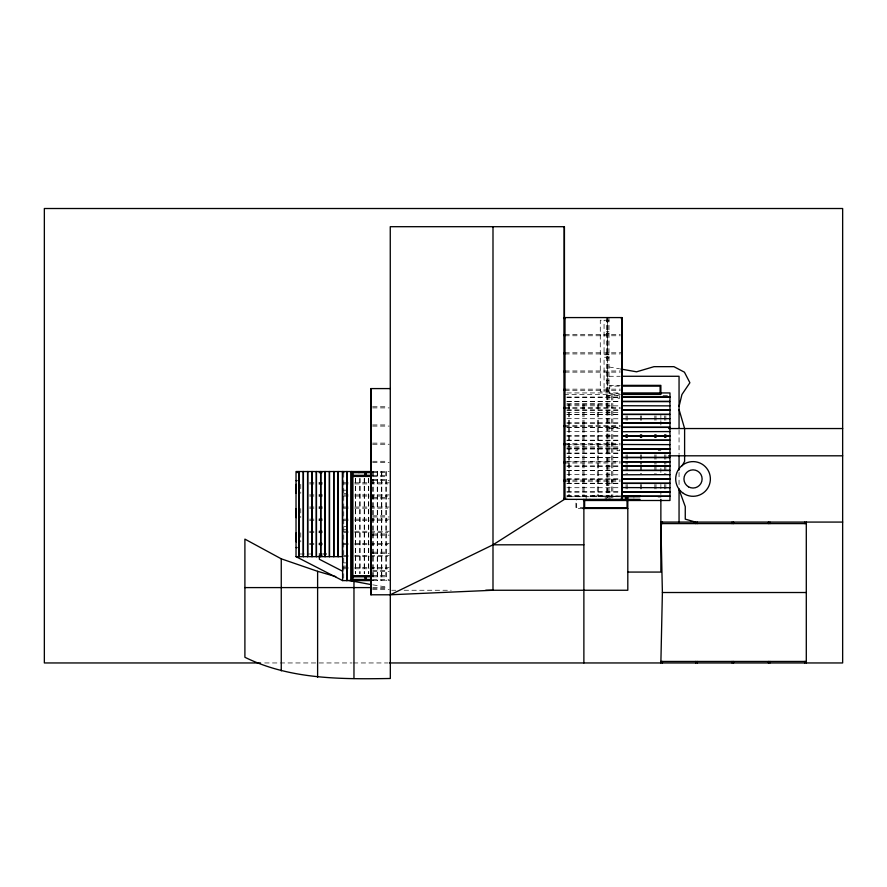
<?xml version="1.0" encoding="UTF-8"?>
<svg xmlns="http://www.w3.org/2000/svg" width="887" height="887" viewBox="0 0 887 887"><rect width="100%" height="100%" fill="white"/><g stroke="black" fill="none" stroke-linecap="round" stroke-linejoin="round"><path stroke-width="0.67" stroke-dasharray="4.43 3.33" d="M608.992 320.229L600.277 320.229L600.277 391.81L608.992 391.81M606.342 320.983L608.992 320.983M606.342 331.505L608.992 331.505M606.342 333.102L608.992 333.102M564.897 334.621L619.869 334.621M564.897 335.763L619.869 335.763M564.897 352.804L621.222 352.804M564.897 353.935L619.869 353.935M606.342 354.035L608.992 354.035M608.992 354.789L604.069 354.789L604.069 320.229M608.992 357.25L604.069 357.25L604.069 391.81M606.342 358.004L608.992 358.004M564.897 370.977L619.869 370.977M564.897 372.119L619.869 372.119M608.992 376.276L619.98 376.276M606.342 378.926L608.992 378.926M606.342 380.534L608.992 380.534M608.992 385.368L619.913 385.368M619.27 386.122L609.746 386.122L609.746 393.695L619.27 393.695M564.897 389.16L619.869 389.16M564.897 390.291L619.869 390.291M606.342 391.045L608.992 391.045M566.937 392.941L619.137 392.941M564.187 394.46L620.168 394.46M606.342 395.591L620.168 395.591M663.044 395.591L669.962 395.591M566.937 397.11L619.137 397.11M566.937 397.254L619.137 397.254M566.937 401.412L619.137 401.412M566.937 401.556L619.137 401.556M566.904 403.552L606.342 403.552M566.904 404.683L606.342 404.683M566.937 405.725L619.137 405.869M372.662 406.767L387.83 406.767M564.897 407.333L619.869 407.333M372.662 407.898L389.182 407.898M564.897 408.475L619.869 408.475M566.937 410.027L619.137 410.027M566.937 410.171L619.137 410.171M566.904 412.632L619.969 412.632M566.937 414.34L619.137 414.34M566.937 414.484L619.137 414.484M566.937 418.653L619.137 418.786M566.937 422.955L619.137 422.955M566.937 423.099L619.137 423.099M372.662 424.94L387.83 424.94M564.897 425.516L619.869 425.516M372.662 426.082L389.182 426.082M564.897 426.647L619.869 426.647M566.937 427.268L619.137 427.268M566.937 427.401L619.137 427.401M608.992 428.543L619.913 428.543M566.937 431.57L619.137 431.57M566.937 435.883L619.137 435.883M566.937 436.016L619.137 436.016M566.937 440.185L619.137 440.185M566.937 440.329L619.137 440.329M372.662 443.123L387.83 443.123M564.897 443.688L619.869 443.688M372.662 444.254L389.182 444.254M566.937 444.498L619.137 444.498M564.897 444.83L619.869 444.83M566.937 446.904L619.436 446.904M566.937 448.046L619.725 448.046L619.725 450.696L617.075 450.696L617.075 448.046M566.937 448.8L619.137 448.8M566.937 448.944L619.137 448.944M658.221 450.696L660.87 450.696M566.937 453.113L619.137 453.113M566.937 453.257L619.137 453.257M566.937 457.415L619.137 457.415M566.937 457.559L619.137 457.559M372.662 461.295L387.83 461.295M566.937 461.728L619.137 461.728M564.897 461.872L619.869 461.872M372.662 462.437L389.182 462.437M564.897 463.003L619.869 463.003M566.937 466.03L619.137 466.03M566.937 466.174L619.137 466.174M566.937 470.343L619.137 470.343M566.937 470.487L619.137 470.487M372.584 471.529L389.182 471.529M372.584 472.66L387.83 472.66M566.937 474.645L619.137 474.789M372.584 475.31L387.83 475.31M372.584 476.452L387.641 476.452M566.937 478.958L619.137 478.958M566.937 479.102L619.137 479.102M372.662 479.479L387.83 479.479M564.897 480.044L619.869 480.044M372.662 480.61L389.182 480.61M564.897 481.186L619.869 481.186M309.552 482.794L315.062 482.794M343.735 482.794L349.245 482.794M354.756 482.794L389.182 482.794M566.937 483.26L619.137 483.26M566.937 483.404L619.137 483.404M606.342 483.836L608.992 483.836M309.552 483.936L315.062 483.936M343.735 483.936L349.245 483.936M354.756 483.936L368.526 483.936M369.901 483.936L387.807 483.936M606.342 485.444L608.992 485.444M566.937 487.717L619.137 487.717M343.735 490.178L346.385 490.178M566.937 491.875L619.137 491.875M566.937 492.019L619.137 492.019M343.923 493.405L347.338 493.405M309.552 494.913L315.062 494.913M343.735 494.913L349.245 494.913M354.756 494.913L389.182 494.913M566.904 495.567L608.992 495.567M620.146 495.955L589.944 495.955L589.944 496.709M309.552 496.055L315.062 496.055M343.735 496.055L349.245 496.055M354.756 496.055L368.526 496.055M369.901 496.055L387.807 496.055M566.937 496.188L619.137 496.188M566.937 496.332L619.137 496.332M620.146 496.709L566.904 496.709L566.837 499.359M372.662 497.651L387.83 497.651M372.662 498.793L389.182 498.793M309.552 507.031L315.062 507.031M343.735 507.031L349.245 507.031M354.756 507.031L389.182 507.031M584.633 507.686L576.683 507.686L576.683 500.113M309.552 508.173L315.062 508.173M343.735 508.173L349.245 508.173M354.756 508.173L368.526 508.173M369.901 508.173L387.807 508.173M582.759 508.451L575.929 508.451L575.929 499.359M372.662 515.835L387.83 515.835M372.662 516.966L389.182 516.966M309.552 519.15L315.062 519.15M343.735 519.15L349.245 519.15M354.756 519.15L389.182 519.15M309.552 520.292L315.062 520.292M343.735 520.292L349.245 520.292M354.756 520.292L368.526 520.292M369.901 520.292L387.807 520.292M343.735 526.534L346.385 526.534M343.923 529.761L347.338 529.761M309.552 531.269L315.062 531.269M343.735 531.269L349.245 531.269M354.756 531.269L389.182 531.269M309.552 532.411L315.062 532.411M343.735 532.411L349.245 532.411M354.756 532.411L368.526 532.411M369.901 532.411L387.807 532.411M372.662 534.007L387.83 534.007M372.662 535.149L389.182 535.149M309.552 543.387L315.062 543.387M343.735 543.387L349.245 543.387M354.756 543.387L389.182 543.387M309.552 544.529L315.062 544.529M343.735 544.529L349.245 544.529M354.756 544.529L368.526 544.529M369.901 544.529L387.807 544.529M372.662 552.191L387.83 552.191M372.662 553.322L389.182 553.322M299.928 553.998L315.207 553.998M343.735 555.506L349.245 555.506M354.756 555.506L389.182 555.506M343.735 556.648L349.245 556.648M354.756 556.648L368.526 556.648M369.901 556.648L387.807 556.648M343.735 562.89L346.385 562.89M343.923 566.117L347.338 566.117M343.735 567.625L349.245 567.625M354.756 567.625L389.182 567.625M343.735 568.767L349.245 568.767M354.756 568.767L368.526 568.767M369.901 568.767L387.807 568.767M372.662 570.363L387.83 570.363M372.662 571.505L389.182 571.505M372.584 575.663L387.641 575.663M372.584 576.805L387.83 576.805M372.584 579.455L389.182 579.455M372.584 580.597L390.324 580.597M372.817 587.593L387.63 587.593M372.662 588.547L387.83 588.547M372.662 589.678L389.182 589.678M391.699 590.254L395.846 590.254M404.139 590.254L451.15 590.254M264.714 662.955L352.028 662.955M353.414 662.955L388.062 662.955M372.817 584.866L387.63 587.172M608.992 366.952L619.503 368.804M679.054 429.907L679.054 454.443M679.054 472.372L679.054 486.187M665.849 415.848L665.849 421.247M665.849 454.798L665.849 464.245M665.849 465.597L665.849 473.702M665.849 484.502L665.849 489.901M664.707 415.848L664.707 421.247M664.707 454.798L664.707 464.245M664.707 465.597L664.707 473.702M664.707 484.502L664.707 489.901M660.87 415.282L660.87 419.263M660.87 420.593L660.87 425.893M660.87 468.059L660.87 473.758M660.87 484.391L660.87 494.469M656.003 415.848L656.003 421.247M656.003 454.798L656.003 464.245M656.003 465.597L656.003 473.702M656.003 484.502L656.003 489.901M654.861 415.848L654.861 421.247M654.861 454.798L654.861 464.245M654.861 465.597L654.861 473.702M654.861 484.502L654.861 489.901M641.611 415.848L641.611 421.247M641.611 454.798L641.611 464.245M641.611 465.597L641.611 473.702M641.611 484.502L641.611 489.901M640.469 415.848L640.469 421.247M640.469 454.798L640.469 464.245M640.469 465.597L640.469 473.702M640.469 484.502L640.469 489.901M627.22 415.848L627.22 421.247M627.22 454.798L627.22 464.245M627.22 465.597L627.22 473.702M627.22 484.502L627.22 489.901M626.089 415.848L626.089 421.247M626.089 454.798L626.089 464.245M626.089 465.597L626.089 473.702M626.089 484.502L626.089 489.901M619.725 395.591L619.725 398.241L617.075 398.241L617.075 395.591M612.828 395.591L612.828 446.904M612.828 448.046L612.828 498.006M611.697 395.591L611.697 446.904M611.697 448.046L611.697 498.006M610.123 496.709L610.123 499.359M608.992 317.579L608.992 499.359M607.85 317.579L607.85 497.984M607.662 321.371L607.662 353.647M607.662 358.381L607.662 390.668M607.473 317.579L607.473 497.984M606.342 317.579L606.342 499.359M605.2 496.709L605.2 499.359M598.437 404.683L598.437 446.904M598.437 448.046L598.437 495.567M597.306 404.683L597.306 446.904M597.306 448.046L597.306 495.567M586.152 496.709L586.152 499.359M584.045 404.683L584.045 446.904M584.045 448.046L584.045 495.567M582.914 404.683L582.914 446.904M582.914 448.046L582.914 495.567M577.093 448.046L577.093 450.696L574.443 450.696L574.443 448.046M569.654 404.683L569.654 446.904M569.654 448.046L569.654 495.567M568.523 404.683L568.523 446.904M568.523 448.046L568.523 495.567M386.155 471.529L386.155 580.597M385.967 471.529L385.967 580.597M381.798 471.529L381.798 580.597M381.61 471.529L381.61 580.597M377.441 471.529L377.441 580.597M377.252 471.529L377.252 580.597M373.083 471.529L373.083 580.597M372.895 471.529L372.895 580.597M368.737 478.426L368.737 573.689M368.548 478.426L368.548 573.689M364.38 478.426L364.38 573.689M364.191 478.426L364.191 573.689M360.022 478.426L360.022 573.689M359.834 478.426L359.834 573.689M355.665 478.426L355.665 573.689M355.476 478.426L355.476 573.689M343.735 472.826L343.735 580.597M300.76 484.313L300.76 493.405M300.76 508.55L300.76 517.642M300.76 532.788L300.76 541.879"/><path stroke-width="1.33" d="M660.87 662.955L662.389 592.516L660.87 523.596L806.294 523.596M679.054 406.479L681.937 394.504L689.898 382.74L684.431 372.185L673.909 366.664L654.029 366.664L636.589 371.808L620.822 369.036M682.136 465.786L684.609 461.351L684.609 428.543L679.054 409.528M390.313 388.584L370.677 388.584L370.722 594.789L390.313 594.789L492.995 544.806L564.431 499.359L564.431 226.695L390.258 226.695L390.324 678.488C341.118 679.298 290.138 679.509 244.901 657.278L244.901 539.119L281.257 558.821L317.613 571.317L335.785 576.617M390.258 594.789L492.995 590.254L492.995 226.695M564.187 317.579L622.031 317.579L622.031 499.359M564.187 318.721L564.897 318.721M621.222 318.721L621.931 318.721M564.187 334.621L564.897 334.621M621.222 334.621L621.931 334.621M564.187 335.763L564.897 335.763M621.222 335.763L621.931 335.763M564.187 352.804L564.897 352.804M621.222 352.804L621.931 352.804M564.187 353.935L564.897 353.935M621.222 353.935L621.931 353.935M564.187 370.977L564.897 370.977M621.222 370.977L621.931 370.977M564.187 372.119L564.897 372.119M621.222 372.119L621.931 372.119M621.355 376.276L679.054 376.276L679.054 428.543M621.277 385.368L660.87 385.368L660.87 394.46L621.277 394.46M621.998 386.122L660.116 386.122L660.116 393.695L621.998 393.695M370.722 389.16L371.287 389.16M564.187 389.16L564.897 389.16M621.222 389.16L621.931 389.16M564.187 390.291L564.897 390.291M621.222 390.291L621.931 390.291M621.887 392.941L669.962 392.941L669.962 500.49L583.413 500.49M621.887 397.11L669.962 397.11M621.887 397.254L669.962 397.254M621.887 401.412L669.962 401.412M621.887 401.556L669.962 401.556M621.887 405.725L669.962 405.869M564.187 407.333L564.897 407.333M621.222 407.333L621.931 407.333M564.187 408.475L564.897 408.475M621.222 408.475L621.931 408.475M621.887 410.027L669.962 410.027M621.887 410.171L669.962 410.171M621.887 414.34L669.962 414.34M621.887 414.484L669.962 414.484M621.887 418.786L669.962 418.653M621.887 422.955L669.962 422.955M621.887 423.099L669.962 423.099M564.187 425.516L564.897 425.516M621.222 425.516L621.931 425.516M564.187 426.647L564.897 426.647M621.222 426.647L621.931 426.647M621.887 427.268L669.962 427.268M621.887 427.401L669.962 427.401M668.665 428.543L842.65 428.543M621.887 431.714L669.962 431.57M621.887 435.883L669.962 435.883M621.887 436.016L669.962 436.016M621.887 440.185L669.962 440.185M621.887 440.329L669.962 440.329M564.187 443.688L564.897 443.688M621.222 443.688L621.931 443.688M621.887 444.498L669.962 444.631M564.187 444.83L564.897 444.83M621.222 444.83L621.931 444.83M621.887 448.8L669.962 448.8M621.887 448.944L669.962 448.944M621.887 453.113L669.962 453.113M621.887 453.257L669.962 453.257M668.665 455.807L842.65 455.807M621.887 457.415L669.962 457.415M621.887 457.559L669.962 457.559M621.887 461.728L669.962 461.728M564.187 461.872L564.897 461.872M621.222 461.872L669.962 461.872M564.187 463.003L564.897 463.003M621.222 463.003L621.931 463.003M621.887 466.03L669.962 466.03M621.887 466.174L669.962 466.174M621.887 470.343L669.962 470.343M621.887 470.487L669.962 470.487M371.609 471.529L296.025 471.529L296.025 556.648L342.604 580.597L371.609 580.597M319.187 472.66L321.948 472.66M352.893 472.66L371.609 472.66M621.887 474.789L669.962 474.645M352.893 475.31L371.609 475.31M352.893 476.452L371.609 476.452M621.887 478.958L669.962 478.958M621.887 479.102L669.962 479.102M564.187 480.044L564.897 480.044M621.222 480.044L621.931 480.044M296.025 480.61L297.156 480.61M564.187 481.186L564.897 481.186M621.222 481.186L621.931 481.186M319.187 482.794L321.948 482.794M621.887 483.26L669.962 483.26M621.887 483.404L669.962 483.404M319.187 483.936L321.948 483.936M621.887 487.573L669.962 487.717M621.887 491.875L669.962 491.875M621.887 492.019L669.962 492.019M319.187 494.913L321.948 494.913M621.011 495.955L639.926 495.955L639.926 496.709L621.011 496.709M319.187 496.055L321.948 496.055M621.887 496.188L669.962 496.188M627.375 496.332L669.962 496.332M658.221 496.709L660.87 496.709M564.187 498.228L564.897 498.228M621.222 498.228L621.931 498.228M564.187 499.359L639.926 499.359L639.926 500.113L584.633 500.113L584.633 507.686M319.187 507.031L321.948 507.031M583.879 507.686L627.054 507.686L627.054 500.113M319.187 508.173L321.948 508.173M582.759 508.451L627.808 508.451M319.187 519.15L321.948 519.15M319.187 520.292L321.948 520.292M660.87 522.077L842.65 522.077M319.187 531.269L321.948 531.269M319.187 532.411L321.948 532.411M319.187 543.387L321.948 543.387M319.187 544.529L321.948 544.529M492.995 544.806L583.879 544.806M296.025 547.556L297.156 547.556M319.309 553.998L322.048 553.998M323.7 553.998L326.394 553.998M319.187 555.506L321.948 555.506M296.025 556.648L342.604 556.648M627.808 572.071L660.87 572.071L660.87 499.359M352.893 575.663L371.609 575.663M352.893 576.805L371.609 576.805M352.893 579.455L371.609 579.455M244.901 587.593L371.465 587.593M485.721 590.254L627.808 590.254L627.808 496.709M662.389 592.516L806.294 592.516M660.87 661.447L806.294 661.447M260.556 662.955L44.35 662.955L44.35 208.512L842.65 208.512L842.65 662.955L389.448 662.955M348.768 580.397L371.465 584.655M695.452 522.077L685.263 519.139L685.263 506.599L679.054 489.513M342.604 571.228L319.387 559.287L319.387 556.648M806.294 522.077L806.294 662.955M804.775 522.077L804.775 523.596M804.775 661.447L804.775 662.955M769.938 522.077L769.938 523.596M769.938 661.447L769.938 662.955M768.419 522.077L768.419 523.596M768.419 661.447L768.419 662.955M733.582 522.077L733.582 523.596M733.582 661.447L733.582 662.955M732.063 522.077L732.063 523.596M732.063 661.447L732.063 662.955M697.226 522.077L697.226 523.596M697.226 661.447L697.226 662.955M695.707 522.077L695.707 523.596M695.707 661.447L695.707 662.955M679.054 455.807L679.054 470.043M679.054 488.948L679.054 522.077M665.849 434.752L665.849 437.457M664.707 434.752L664.707 437.457M662.389 522.077L662.389 523.596M662.389 661.447L662.389 662.955M656.003 434.752L656.003 437.457M654.861 434.752L654.861 437.457M641.611 434.752L641.611 437.457M640.469 434.752L640.469 437.457M633.872 495.955L633.872 496.709M633.872 499.359L633.872 500.113M627.22 434.752L627.22 437.457M626.677 496.709L626.677 499.359M626.089 434.752L626.089 437.457M625.535 496.709L625.535 499.359M621.931 317.579L621.931 499.359M606.342 499.359L606.342 500.49M589.944 499.359L589.944 500.113M583.879 499.359L583.879 662.955M564.897 317.579L564.897 499.359M564.187 226.695L564.187 499.459M371.065 389.16L371.065 594.789M366.143 472.66L366.143 475.31M366.143 576.805L366.143 579.455M365.012 472.66L365.012 475.31M365.012 576.805L365.012 579.455M358.947 471.529L358.947 472.66M353.968 581.916L353.968 678.488M352.893 471.529L352.893 580.597M351.751 471.529L351.751 580.597M351.307 471.529L351.307 580.597M351.119 471.529L351.119 580.597M346.961 471.529L346.961 580.597M346.773 471.529L346.773 580.597M343.735 471.529L343.735 472.66M342.604 471.529L342.604 580.597M342.415 471.529L342.415 556.648M338.246 471.529L338.246 556.648M338.058 471.529L338.058 556.648M333.889 471.529L333.889 556.648M333.7 471.529L333.7 556.648M329.532 471.529L329.532 556.648M329.343 471.529L329.343 556.648M325.185 471.529L325.185 556.648M324.997 471.529L324.997 556.648M320.828 471.529L320.828 556.648M320.639 471.529L320.639 556.648M317.613 571.317L317.613 677.291M316.471 471.529L316.471 556.648M316.282 471.529L316.282 556.648M312.113 471.529L312.113 556.648M311.925 471.529L311.925 556.648M307.756 471.529L307.756 556.648M307.567 471.529L307.567 556.648M303.409 471.529L303.409 556.648M303.221 471.529L303.221 556.648M299.052 471.529L299.052 556.648M298.864 471.529L298.864 556.648M297.156 471.529L297.156 472.66M296.214 484.313L296.214 493.405M296.214 508.55L296.214 517.642M296.214 532.788L296.214 541.879M281.257 558.821L281.257 670.882M688.489 486.819A9.092 9.092 0 0 0 702.116 478.947A9.092 9.092 0 0 0 688.489 471.075A9.092 9.092 0 0 0 688.489 486.819M683.367 493.36A17.352 17.352 0 0 0 710.343 480.111A17.352 17.352 0 0 0 685.385 463.38A17.352 17.352 0 0 0 683.367 493.36"/></g></svg>
